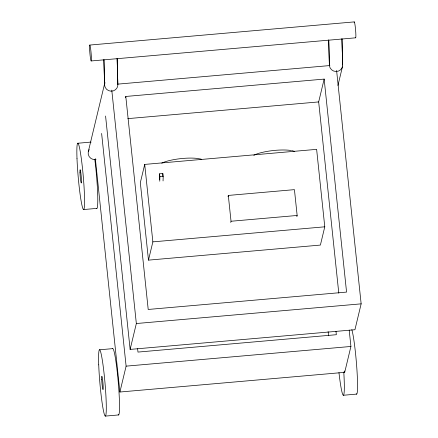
<?xml version="1.0" encoding="UTF-8"?>
<svg xmlns="http://www.w3.org/2000/svg" width="438" height="438" viewBox="0 0 438 438"><rect width="100%" height="100%" fill="white"/><g stroke="black" fill="none" stroke-linecap="round" stroke-linejoin="round"><path stroke-width="0.66" d="M159.328 179.766L159.509 173.809L162.816 173.519L163.199 176.295L163.056 180.927M159.75 181.212L159.892 176.585L159.509 173.809M162.739 176.169L162.816 173.519M88.367 151.362L104.813 82.87M125.476 97.762L125.794 96.459L324.153 79.092L346.567 292.091L148.208 309.458L125.794 96.459M144.71 164.414L140.324 182.679L148.477 260.134L320.392 245.077L324.777 226.813L316.625 149.358L144.71 164.414L152.862 241.869L148.477 260.134M349.201 330.132L350.92 346.463L344.706 372.338L119.897 392.021L126.111 366.146L101.621 133.448M336.592 70.463L361.147 303.846L354.939 329.721L130.13 349.404L136.338 323.529L111.783 90.151M228.023 196.651L228.313 195.43L294.435 189.643L297.15 215.463L296.86 216.679M230.738 222.466L231.029 221.25L228.313 195.43M338.793 293.148L318.672 101.923L324.153 79.092M337.944 85.481L342.417 66.861M89.779 45.059L354.26 21.9M91.142 60.959A7.988 0.613 85 0 0 90.715 49.412A7.988 0.613 85 0 0 89.587 48.667A7.988 0.613 85 0 0 91.142 60.959L355.667 37.816M117.34 84.167L329.885 65.558M127.808 118.632L318.672 101.923M77.778 143.248L91 142.087M159.892 176.585L163.199 176.295M83.636 209.55L96.864 208.395M231.029 221.25L297.15 215.463M152.862 241.869L324.777 226.813M136.338 323.529L361.147 303.846M99.514 349.792L112.736 348.637M126.111 366.146L350.92 346.463M105.372 416.1L118.594 414.945M343.408 395.257L356.631 394.101M290.859 150.458L288.472 150.185A23.094 5.136 -6 0 0 278.595 150.108L276.422 150.245A21.648 4.813 -6 0 0 273.115 150.557L272.014 150.683A23.094 5.136 -6 0 0 261.689 152.528L260.78 152.763A21.796 4.845 -6 0 0 257.495 153.749A22.907 5.092 -6 0 0 253.799 155.348M291.571 150.579L292.869 150.847M344.564 370.975L344.706 372.338M335.979 331.309L336.335 334.709L137.975 352.081L137.614 348.675M328.133 331.681L328.56 335.765M105.569 116.026L130.13 349.404M95.336 158.644L119.897 392.021M341.941 38.708L342.664 65.027M328.724 40.252L329.403 65.601M117.132 58.391L117.855 84.709M103.91 59.935L104.594 85.284M341.963 38.982L342.631 64.441M328.724 39.858L329.371 65.021M117.154 58.665L117.822 84.129M103.91 59.541L104.562 84.704M343.781 372.026A33.283 2.546 85 0 1 343.381 395.262A33.283 2.546 85 0 1 338.957 372.563M351.829 329.683A33.283 2.546 85 0 1 356.855 368.588A33.283 2.546 85 0 1 356.242 393.844M112.566 348.763A33.283 2.546 85 0 1 118.276 382.396A33.283 2.546 85 0 1 118.211 414.687M90.671 142.509A33.283 2.546 85 0 1 90.83 142.213M94.794 159.361A33.283 2.546 85 0 1 97.636 192.934A33.283 2.546 85 0 1 96.672 208.351M96.037 159.574A6.658 6.471 13.5 0 1 89.204 149.582M117.587 82.963A6.658 6.471 13.5 0 1 111.071 91.186A6.658 6.471 13.5 0 1 104.912 82.552M342.396 63.28A6.658 6.471 13.5 0 1 336.055 71.503A6.658 6.471 13.5 0 1 329.622 63.187M354.118 22.261A7.988 0.613 85 0 1 355.59 30.003A7.988 0.613 85 0 1 355.415 37.361M293.449 151.001A23.077 5.13 -6 0 1 294.473 151.34M161.737 163.182A22.907 5.092 -6 0 1 164.929 161.857A21.796 4.845 -6 0 1 168.208 160.866L169.117 160.636A23.094 5.136 -6 0 1 179.449 158.786L180.549 158.66A21.648 4.813 -6 0 1 183.851 158.353L186.03 158.211A23.094 5.136 -6 0 1 195.901 158.288L200.303 158.956A23.077 5.13 -6 0 1 201.414 159.268M98.725 364.843A33.283 2.546 85 0 0 105.186 416.056A33.283 2.546 85 0 0 103.417 367.942A33.283 2.546 85 0 0 98.725 364.843M76.989 158.293A33.283 2.546 85 0 0 83.45 209.506A33.283 2.546 85 0 0 81.682 161.392A33.283 2.546 85 0 0 76.989 158.293M79.962 172.78A6.658 0.509 85 0 0 81.254 183.018A6.658 0.509 85 0 0 80.904 173.399A6.658 0.509 85 0 0 79.962 172.78M101.698 379.324A6.658 0.509 85 0 0 102.99 389.568A6.658 0.509 85 0 0 102.64 379.949A6.658 0.509 85 0 0 101.698 379.324"/></g></svg>
